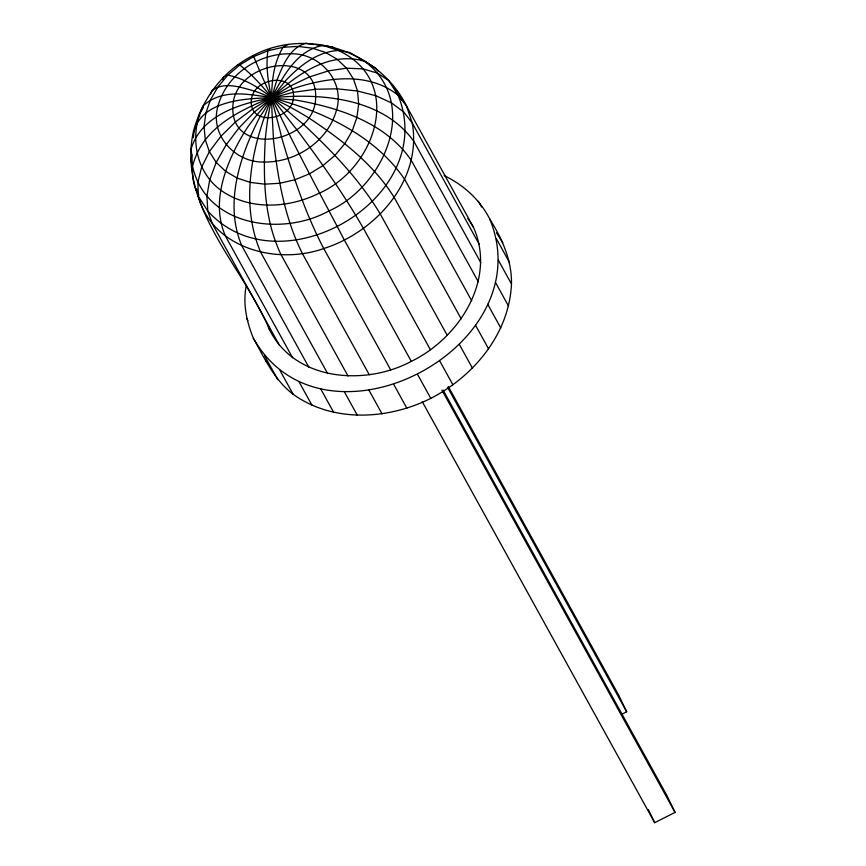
<?xml version="1.0" encoding="UTF-8"?>
<svg xmlns="http://www.w3.org/2000/svg" width="866" height="866" viewBox="0 0 866 866"><rect width="100%" height="100%" fill="white"/><g stroke="black" fill="none" stroke-linecap="round" stroke-linejoin="round"><path stroke-width="1.3" d="M253.283 55.478C279.014 118.837 312.637 179.359 344.354 240.088L411.296 361.36C458.904 338.303 496.943 279.599 473.388 227.13L406.435 105.847C379.481 51.505 307.246 26.922 253.283 55.478C222.984 70.406 201.832 99.309 193.367 131.632C177.216 206.509 243.227 266.371 269.672 330.076C295.468 381.105 365.257 386.041 411.296 361.36M191.841 154.624L190.953 161.303L191.819 163.685M246.096 286.614C242.761 304.118 246.756 322.044 253.381 338.303C264.574 358.329 274.37 380.077 293.152 394.279C333.258 423.041 388.152 419.664 430.792 398.382C473.832 376.255 509.251 333.767 511.47 283.961C511.947 260.298 501.988 238.54 489.68 218.892C479.851 199.689 463.537 184.837 444.139 175.614M253.381 338.303C323.83 462.412 543.404 347.926 489.68 218.892M222.724 79.607L223.385 77.096L227.834 75.147L239.741 64.993L253.251 56.766L267.843 50.791L282.955 47.294L298.001 46.407L312.42 48.171L325.638 52.512L337.155 59.267L346.53 68.176L353.393 78.893L357.496 91.006L358.676 104.05L356.879 117.538L352.191 130.928L344.765 143.724L334.915 155.425L323.007 165.579L309.498 173.806L294.905 179.782L279.794 183.278L264.747 184.166L250.328 182.401L237.111 178.06L225.593 171.306L216.219 162.397L209.356 151.68L205.253 139.567L204.073 126.512L205.87 113.035L210.557 99.644L217.972 86.849L227.834 75.147C257.83 81.274 280.216 105.555 303.241 124.119C332.024 151.16 359.964 179.987 380.304 214.086L447.257 335.369M210.492 94.134L211.802 90.854C224.164 80.863 241.333 87.596 254.896 91.168C273.764 97.923 291.528 107.319 308.567 117.787C341.161 139.264 373.408 163.912 394.236 197.545L461.188 318.818M203.38 107.449L199.494 114.128L199.613 116.607M270.43 48.453L267.843 50.791C264.022 80.062 275.182 109.084 281.58 137.304C292.773 175.343 305.33 213.285 323.722 248.531L390.663 369.814M288.205 44.339L282.955 47.294C266.88 74.682 272.389 108.878 273.407 139.199C277.802 178.266 284.643 218.005 302.342 253.478L369.295 374.762M621.885 714.19L626.681 711.765L618.725 695.214L448.307 386.496M422.218 401.608L654.674 822.7L675.047 812.405L667.091 795.854L443.121 390.144M237.392 65.156L239.741 64.993C262.582 82.616 278.679 107.471 296.789 129.619C320.561 161.466 343.715 193.919 363.46 228.451L430.402 349.734M316.263 44.88L332.576 46.883L334.741 48.312M313.752 44.577L305.904 43.3C289.396 47.717 282.868 65.805 276.979 80.008C270.538 99.319 267.129 119.443 265.256 139.675C263.058 178.353 264 219.163 281.06 254.734L348.013 376.006M308.935 367.379L241.982 246.096C223.634 203.597 240.185 155.209 260.179 116.336C278.127 91.168 288.497 52.404 322.845 45.368L338.39 50.477L349.853 52.555L375.541 68.024L377.922 71.044M394.82 88.895L396.715 90.692L401.921 100.11M359.563 58.65L361.09 60.631M496.467 232.781L502.81 242.675M467.835 218.47L473.388 227.13M479.19 244.266L412.238 122.983L406.435 105.847L398.079 95.238L388.542 80.376L377.143 73.015L362.962 68.89L346.53 68.176L328.485 70.871L309.519 76.901L290.37 86.015L252.526 109.051L235.281 122.095L220.7 136.492L209.356 151.68L201.659 167.095L197.924 182.131L198.282 196.203L207.808 211.077L212.441 223.948L279.393 345.231M478.411 201.313L481.539 206.974M496.413 238.767L509.533 262.55M498.34 260.179L511.47 283.961M495.395 282.294L508.526 306.077M480.846 262.723L413.905 141.439C382.848 97.89 320.756 92.705 271.762 97.869C244.255 98.064 195.077 101.29 193.41 137.726M478.313 281.786L411.361 160.502C385.273 122.063 336.971 106.929 293.228 99.633C263.849 99.644 227.942 83.277 203.077 105.901C189.308 133.927 194.698 171.154 220.754 190.163C249.505 210.784 288.854 208.36 319.413 193.107C375.454 168.48 405.31 81.772 338.39 50.477C316.61 51.7 298.943 66.53 284.6 81.696C271.718 99.244 255.557 114.106 244.071 132.714C226.113 163.046 210.113 202.027 225.701 236.548L292.643 357.831M487.699 304.269L500.829 328.052M471.678 300.729L404.725 179.446C374.588 135.064 322.206 111.119 271.762 97.869C240.434 103.325 201.074 115.124 191.018 149.244C193.735 164.659 189.665 181.427 198.877 195.196M475.531 325.259L488.662 349.03M459.37 344.452L472.49 368.223M439.831 361.111L452.95 384.894M447.765 387.665L626.681 711.765M441.931 390.133L675.047 812.405M417.661 374.61L430.792 398.382M393.727 384.407L406.858 408.189M368.938 390.144L382.068 413.926M344.246 391.594L357.377 415.377M327.629 373.517L260.677 252.244C239.579 202.861 251.93 145.672 271.762 97.869C295.912 74.833 329.838 50.596 364.9 61.378C420.952 104.201 383.486 186.969 328.766 211.033C281.829 236.959 205.718 226.264 192.555 166.294C203.737 120.601 253.814 104.927 292.264 88.971C325.952 77.475 368.245 71.228 398.079 95.238C439.885 197.675 280.27 291.247 207.808 211.077L206.898 196.127L209.734 179.695L216.219 162.397L226.102 144.903L238.994 127.897L254.42 112.017L271.762 97.869L293.39 92.316L315.462 89.263L337.101 88.819L357.496 91.006L375.866 95.747L391.486 102.848L403.762 112.05L412.238 122.983C422.37 180.204 375.747 232.164 323.722 248.531C277.142 265.234 212.311 248.618 198.282 196.203M320.604 388.704L333.735 412.487M298.922 381.581L312.052 405.364M280.021 370.507L293.152 394.279M246.648 318.428L247.893 320.691M264.65 355.894L277.78 379.665M648.428 809.699L654.674 822.7M268.428 326.395L269.672 330.076M265.667 359.606L266.501 362.085M196.69 189.026L196.918 191.657M217.961 106.128C209.453 134.944 235.357 163.057 264.227 162.007C296.14 162.537 328.246 141.028 336.614 109.657C345.133 80.841 319.229 52.729 290.359 53.779C258.447 53.248 226.34 74.747 217.961 106.128M233.398 101.181C225.084 156.216 307.138 146.484 315.127 103.617C323.44 48.572 241.387 58.303 233.398 101.181M251.562 98.388C247.091 126.144 289.504 121.63 293.228 99.633C297.698 71.889 255.275 76.403 251.562 98.388"/></g></svg>
